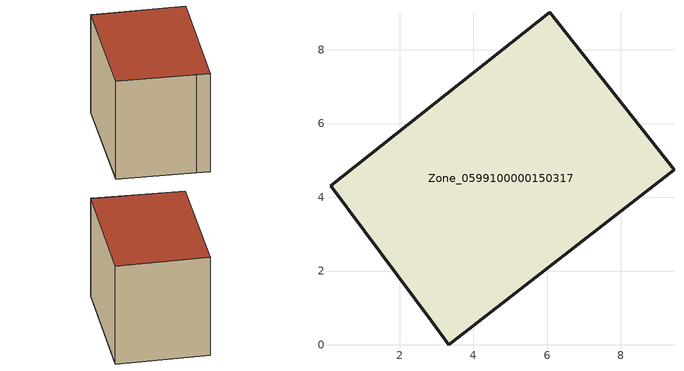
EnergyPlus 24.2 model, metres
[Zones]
Zone_0599100000150317
 floor ground (C_G): 3.33,0 2.86,0.65 0.12,4.32 6.07,9.02 9.44,4.75 z0
 wall outside (C_F): 9.44,4.75 6.07,9.02 0.12,4.32 2.86,0.65 3.33,0 9.44,4.75 z0:6.37
 roof outside (C_R): 2.86,0.65 3.33,0 9.44,4.75 6.07,9.02 0.12,4.32 z6.37
[BUILDING]
Pand.0599100000150317: North Axis=0; Terrain=City; Loads Convergence Tolerance Value=0.04; Temperature Convergence Tolerance Value=0.4; Solar Distribution=FullExterior; Maximum Number of Warmup Days=25; Minimum Number of Warmup Days=1
[Site:Location]
Rotterdam.The.Hague.AP_ZH_NLD Design_Conditions: Latitude=51.96; Longitude=4.45; Time Zone=1; Elevation=-4.5
[SITE:GROUNDTEMPERATURE:BUILDINGSURFACE]
18, 18, 18, 18, 18, 18, 18, 18, 18, 18, 18, 18
[MATERIAL] Thermal Absorptance=0.9; Solar Absorptance=0.7; Visible Absorptance=0.7
Name | Roughness | Thickness | Conductivity | Density | Specific Heat
G.TC.1946 | MediumSmooth | 0.15 | 1 | 540 | 1210
F.TC.1946 | Rough | 0.3 | 0.857143 | 1920 | 840
R.TC.1946 | MediumRough | 0.2 | 0.909091 | 1500 | 1000
[CONSTRUCTION]
C_G: G.TC.1946
C_F: F.TC.1946
C_R: R.TC.1946
[ZONE]
Zone_0599100000150317: Type=1; Multiplier=1; Ceiling Height=Autocalculate; Volume=Autocalculate; Floor Area=autocalculate; Part of Total Floor Area=Yes
[ZONEINFILTRATION:DESIGNFLOWRATE]
Infil_Zone_0599100000150317: Zone or ZoneList or Space or SpaceList=Zone_0599100000150317; Schedule=AlwaysOn; Design Flow Rate Calculation Method=Flow/Area; Flow Rate per Floor Area=0.003; Constant Term Coefficient=1; Temperature Term Coefficient=0; Velocity Term Coefficient=0; Velocity Squared Term Coefficient=0
[HVACTEMPLATE:ZONE:IDEALLOADSAIRSYSTEM]
Zone_0599100000150317: Maximum Heating Supply Air Temperature=50; Minimum Cooling Supply Air Temperature=13; Maximum Heating Supply Air Humidity Ratio=0.0156; Minimum Cooling Supply Air Humidity Ratio=0.0077; Heating Limit=NoLimit; Cooling Limit=NoLimit; Dehumidification Control Type=ConstantSensibleHeatRatio; Cooling Sensible Heat Ratio=0.7; Dehumidification Setpoint=60; Humidification Control Type=None; Humidification Setpoint=30; Outdoor Air Method=None; Outdoor Air Flow Rate per Person=0.00944; Outdoor Air Flow Rate per Zone Floor Area=0; Outdoor Air Flow Rate per Zone=0; Demand Controlled Ventilation Type=None; Outdoor Air Economizer Type=NoEconomizer; Heat Recovery Type=None; Sensible Heat Recovery Effectiveness=0.7; Latent Heat Recovery Effectiveness=0.65
[ZONECONTROL:THERMOSTAT]
ThermostatControl_Zone_0599100000150317: Zone or ZoneList=Zone_0599100000150317; Control Type Schedule=DualSetpointControlType; Control 1=Thermostat_Zone_0599100000150317; Temperature Difference Between Cutout And Setpoint=0
[THERMOSTATSETPOINT:DUALSETPOINT]
Thermostat_Zone_0599100000150317: Heating Setpoint Temperature Schedule=HeatingSetpoint_Zone_0599100000150317; Cooling Setpoint Temperature Schedule=CoolingSetpoint_Zone_0599100000150317
[SCHEDULE:COMPACT]
HeatingSetpoint_Zone_0599100000150317: Through: 12/31, For: AllDays, Until: 24:00, 21
CoolingSetpoint_Zone_0599100000150317: Through: 12/31, For: AllDays, Until: 24:00, 24
DualSetpointControlType: Through: 12/31, For: AllDays, Until: 24:00, 4
AlwaysOn: Through: 12/31, For: AllDays, Until: 24:00, 1
